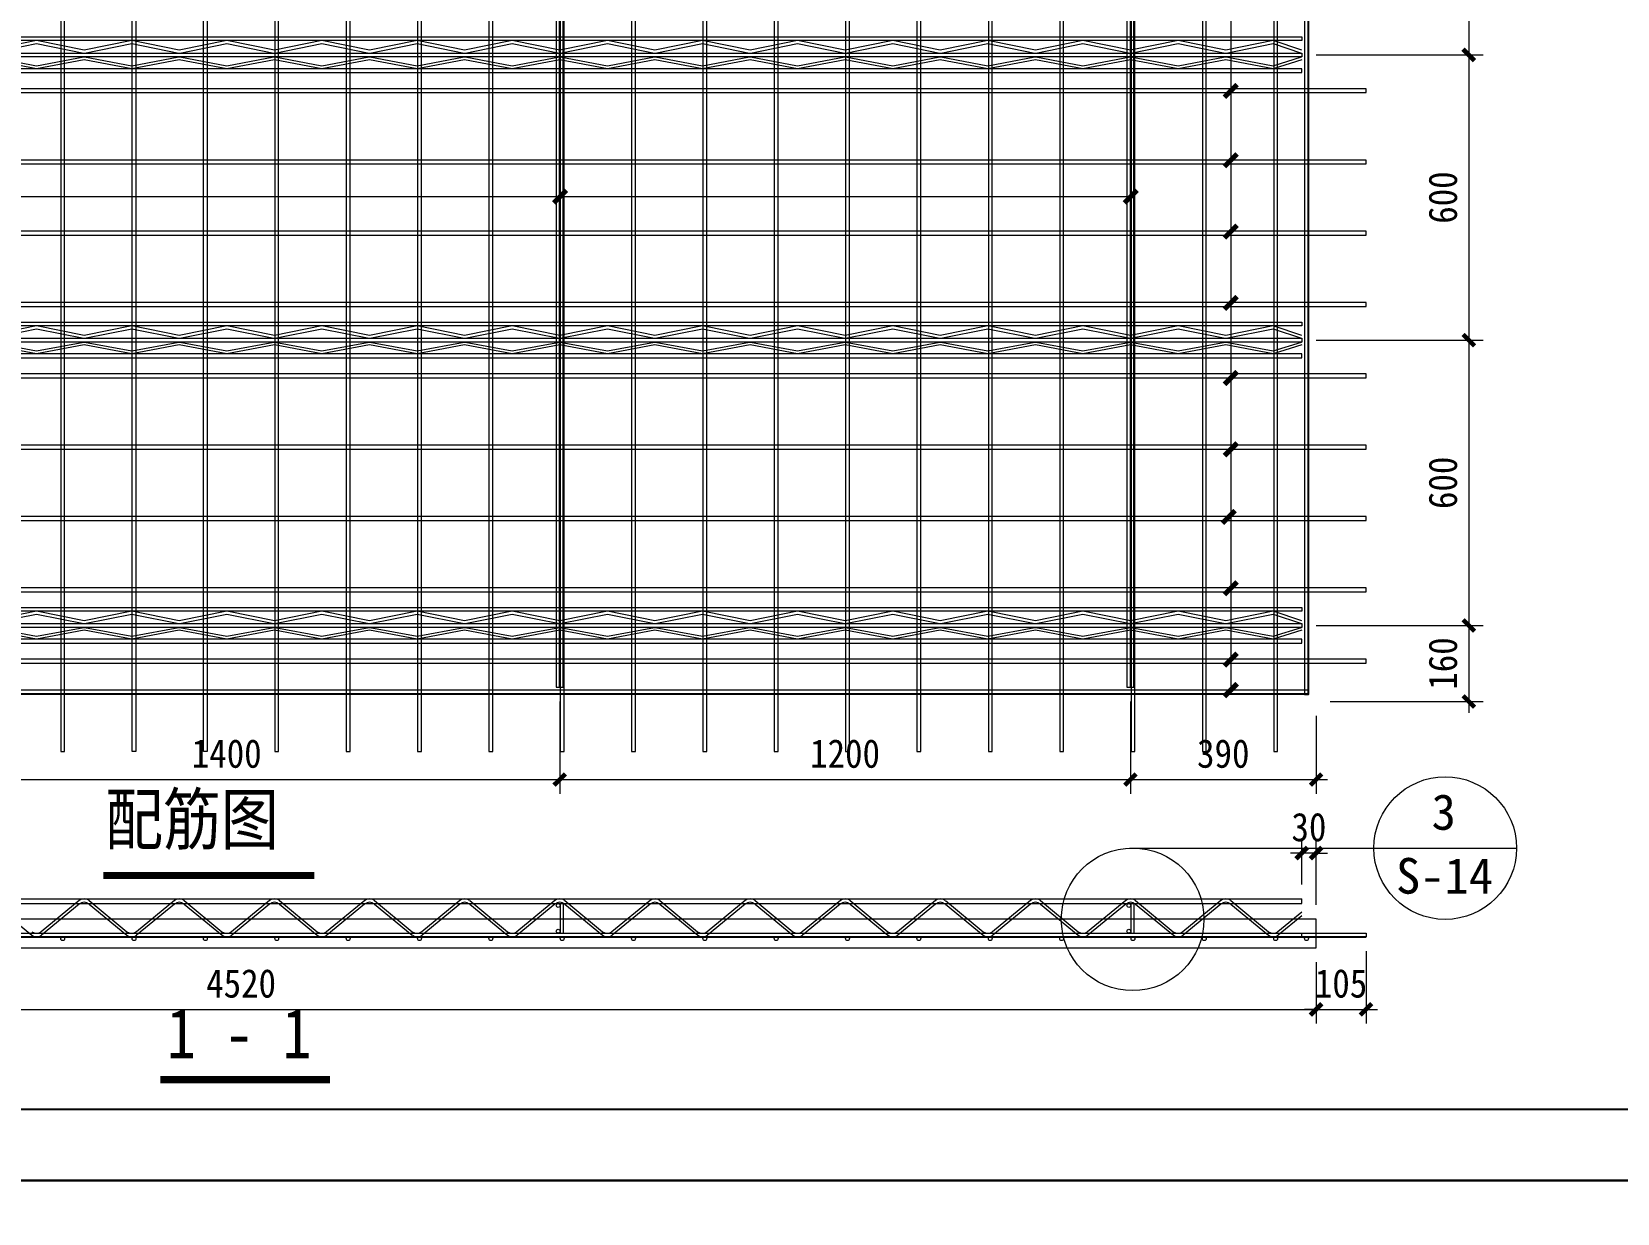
# Model space of a CAD drawing. Extents: x -517763 to -431309, y -403428 to -381056.
# Drawn here: x -453064 to -449731, y -394587 to -392102 of the extents above; entities that cross this region are included whole.
import ezdxf
from ezdxf.enums import TextEntityAlignment as Align

# ---------------------------------------------------------------- set-up
doc = ezdxf.new("R2010")
doc.units = 0
doc.header["$LTSCALE"] = 30
doc.header["$MEASUREMENT"] = 0
doc.linetypes.add('ACAD_ISO10W100', pattern=[18, 12, -3, 0, -3])
for name, color, linetype in [('MyLine', 199, 'Continuous'), ('S-DETL-TEXT', 7, 'Continuous'), ('YZ-下划线', 1, 'ACAD_ISO10W100'), ('YZ-标题文字', 2, 'Continuous'), ('YZ-索引图号', 3, 'Continuous'), ('图框2', 1, 'Continuous'), ('桁架', 4, 'Continuous'), ('钢筋', 7, 'Continuous')]:
    doc.layers.add(name, color=color, linetype=linetype)
for name, color, linetype, lineweight in [('YG-标注', 151, 'Continuous', 15), ('YZ-符号', 96, 'Continuous', 9), ('图框线', 7, 'Continuous', 13), ('轮廓线', 2, 'Continuous', 13)]:
    doc.layers.add(name, color=color, linetype=linetype, lineweight=lineweight)
doc.styles.add('YZ-样式 1', font='simhei.ttf', dxfattribs={"width": 0.85})
doc.styles.add('YZ-样式 2', font='simhei.ttf', dxfattribs={"width": 0.9})
doc.dimstyles.new('YZ-30', dxfattribs={"dimscale": 30, "dimtxt": 2, "dimasz": 0.8, "dimexe": 1, "dimexo": 1, "dimgap": 0.8, "dimtad": 1, "dimdec": 0, "dimzin": 1, "dimdsep": 46, "dimtxsty": 'YZ-样式 2', "dimblk": 'ARCHTICK', "dimcen": 250, "dimdle": 0.8, "dimclrd": 151, "dimclre": 151, "dimclrt": 7, "dimazin": 0, "dimtfac": 1, "dimtdec": 0, "dimtix": 1, "dimtmove": 2, "dimatfit": 2, "dimldrblk": 'ARCHTICK', "dimfxl": 1, "dimlwd": 9, "dimlwe": 9, "dimarcsym": 0})

# ---------------------------------------------------------------- blocks, each defined once
blk = doc.blocks.new('_ArchTick')
at = {"color": 0, "linetype": 'ByBlock', "const_width": 0.4}
blk.add_lwpolyline([(-0.5, -0.5), (0.5, 0.5)], dxfattribs=at)
blk = doc.blocks.new('*D781')
at = {"layer": 'Defpoints', "color": 0, "ltscale": 30, "transparency": 16777216}
for p in [(-454884, -394028.9), (-450364, -394028.9), (-450364, -394158.5)]:
    blk.add_point(p, dxfattribs=at)
at = {"layer": 'YG-标注', "color": 151, "lineweight": 9, "ltscale": 30, "transparency": 16777216}
for p, q in [((-454884, -394058.9), (-454884, -394188.5)), ((-450364, -394058.9), (-450364, -394188.5)), ((-454908, -394158.5), (-450340, -394158.5))]:
    blk.add_line(p, q, dxfattribs=at)
at = {"layer": 'YG-标注', "color": 151, "lineweight": 9, "ltscale": 30, "transparency": 16777216, "xscale": 24, "yscale": 24, "zscale": 24, "rotation": 180}
blk.add_blockref('_ArchTick', (-454884, -394158.5), dxfattribs=at)
at = {"layer": 'YG-标注', "color": 151, "lineweight": 9, "ltscale": 30, "transparency": 16777216, "xscale": 24, "yscale": 24, "zscale": 24}
blk.add_blockref('_ArchTick', (-450364, -394158.5), dxfattribs=at)
at = {"layer": 'YG-标注', "color": 7, "lineweight": 9, "ltscale": 30, "transparency": 16777216, "insert": (-452624, -394104.2), "char_height": 60, "attachment_point": 5, "style": 'YZ-样式 2'}
blk.add_mtext('4520', dxfattribs=at)
blk = doc.blocks.new('*D782')
at = {"layer": 'Defpoints', "color": 0, "ltscale": 30, "transparency": 16777216}
for p in [(-450259, -394005.9), (-450364, -394028.9), (-450259, -394158.5)]:
    blk.add_point(p, dxfattribs=at)
at = {"layer": 'YG-标注', "color": 151, "lineweight": 9, "ltscale": 30, "transparency": 16777216}
for p, q in [((-450259, -394035.9), (-450259, -394188.5)), ((-450364, -394058.9), (-450364, -394188.5)), ((-450364, -394158.5), (-450388, -394158.5)), ((-450364, -394158.5), (-450259, -394158.5)), ((-450259, -394158.5), (-450235, -394158.5))]:
    blk.add_line(p, q, dxfattribs=at)
at = {"layer": 'YG-标注', "color": 151, "lineweight": 9, "ltscale": 30, "transparency": 16777216, "xscale": 24, "yscale": 24, "zscale": 24}
blk.add_blockref('_ArchTick', (-450364, -394158.5), dxfattribs=at)
at = {"layer": 'YG-标注', "color": 151, "lineweight": 9, "ltscale": 30, "transparency": 16777216, "xscale": 24, "yscale": 24, "zscale": 24, "rotation": 180}
blk.add_blockref('_ArchTick', (-450259, -394158.5), dxfattribs=at)
at = {"layer": 'YG-标注', "color": 7, "lineweight": 9, "ltscale": 30, "transparency": 16777216, "insert": (-450311.5, -394104.2), "char_height": 60, "attachment_point": 5, "style": 'YZ-样式 2'}
blk.add_mtext('105', dxfattribs=at)
blk = doc.blocks.new('*D783')
at = {"layer": 'Defpoints', "color": 0, "ltscale": 30, "transparency": 16777216}
for p in [(-450394, -393829.7), (-450394, -393925.9), (-450364, -393968.9)]:
    blk.add_point(p, dxfattribs=at)
at = {"layer": 'YG-标注', "color": 151, "lineweight": 9, "ltscale": 30, "transparency": 16777216}
for p, q in [((-450394, -393895.9), (-450394, -393799.7)), ((-450364, -393938.9), (-450364, -393799.7)), ((-450394, -393829.7), (-450418, -393829.7)), ((-450364, -393829.7), (-450394, -393829.7)), ((-450364, -393829.7), (-450340, -393829.7))]:
    blk.add_line(p, q, dxfattribs=at)
at = {"layer": 'YG-标注', "color": 151, "lineweight": 9, "ltscale": 30, "transparency": 16777216, "xscale": 24, "yscale": 24, "zscale": 24}
blk.add_blockref('_ArchTick', (-450394, -393829.7), dxfattribs=at)
at = {"layer": 'YG-标注', "color": 151, "lineweight": 9, "ltscale": 30, "transparency": 16777216, "xscale": 24, "yscale": 24, "zscale": 24, "rotation": 180}
blk.add_blockref('_ArchTick', (-450364, -393829.7), dxfattribs=at)
at = {"layer": 'YG-标注', "color": 7, "lineweight": 9, "ltscale": 30, "transparency": 16777216, "insert": (-450379, -393775.4), "char_height": 60, "attachment_point": 5, "style": 'YZ-样式 2'}
blk.add_mtext('30', dxfattribs=at)
blk = doc.blocks.new('A$C1E3A5918')
at = {"layer": '桁架', "color": 4, "lineweight": 9}
for p, q in [((-4460, 38), (0, 38)), ((0, 38), (0, 30)), ((0, 30), (-4460, 30)), ((-4460, 4), (0, 4)), ((-2660, 30), (-2760, 10)), ((-2759.1, 4), (-2660, 23.7)), ((-2560, 10), (-2660, 30)), ((-2660, 23.7), (-2560.9, 4)), ((-2560.9, 4), (-2559.1, 4)), ((-2460, 30), (-2560, 10)), ((-2559.1, 4), (-2460, 23.7)), ((-2360, 10), (-2460, 30)), ((-2460, 23.7), (-2360.9, 4)), ((-2360.9, 4), (-2359.1, 4)), ((-2260, 30), (-2360, 10)), ((-2359.1, 4), (-2260, 23.7)), ((-2160, 10), (-2260, 30)), ((-2260, 23.7), (-2160.9, 4)), ((-2160.9, 4), (-2159.1, 4)), ((-2060, 30), (-2160, 10)), ((-2159.1, 4), (-2060, 23.7)), ((-1960, 10), (-2060, 30)), ((-2060, 23.7), (-1960.9, 4)), ((-1960.9, 4), (-1959.3, 4)), ((-1860, 30), (-1960, 10)), ((-1959.3, 4), (-1860, 23.7)), ((-1760, 10), (-1860, 30)), ((-1860, 23.7), (-1760.9, 4)), ((-1760.9, 4), (-1759.1, 4)), ((-1660, 30), (-1760, 10)), ((-1759.1, 4), (-1660, 23.7)), ((-1560, 10), (-1660, 30)), ((-1660, 23.7), (-1560.9, 4)), ((-1560.9, 4), (-1559.1, 4)), ((-1460, 30), (-1560, 10)), ((-1559.1, 4), (-1460, 23.7)), ((-1360, 10), (-1460, 30)), ((-1460, 23.7), (-1360.9, 4)), ((-1360.9, 4), (-1359.1, 4)), ((-1260, 30), (-1360, 10)), ((-1359.1, 4), (-1260, 23.7)), ((-1160, 10), (-1260, 30)), ((-1260, 23.7), (-1160.9, 4)), ((-1160.9, 4), (-1159.1, 4)), ((-1160.9, 4), (-1159.3, 4)), ((-1060, 30), (-1160, 10)), ((-1159.1, 4), (-1060, 23.7)), ((-960, 10), (-1060, 30)), ((-1060, 23.7), (-960.9, 4)), ((-960.9, 4), (-959.1, 4)), ((-960.9, 4), (-959.1, 4)), ((-960.9, 4), (-959.3, 4)), ((-860, 30), (-960, 10)), ((-959.1, 4), (-860, 23.7)), ((-760, 10), (-860, 30)), ((-860, 23.7), (-760.9, 4)), ((-760.9, 4), (-759.1, 4)), ((-660, 30), (-760, 10)), ((-759.1, 4), (-660, 23.7)), ((-560, 10), (-660, 30)), ((-660, 23.7), (-560.9, 4)), ((-560.9, 4), (-559.1, 4)), ((-460, 30), (-560, 10)), ((-559.1, 4), (-460, 23.7)), ((-360, 10), (-460, 30)), ((-460, 23.7), (-360.9, 4)), ((-360.9, 4), (-359.1, 4)), ((-260, 30), (-360, 10)), ((-359.1, 4), (-260, 23.7)), ((-160, 10), (-260, 30)), ((-260, 23.7), (-160.9, 4)), ((-160.9, 4), (-159.1, 4)), ((-60, 30), (-160, 10)), ((-159.1, 4), (-60, 23.7)), ((0.2, 10), (-60, 30)), ((-60, 23.7), (-0.7, 4)), ((0, 4), (0, -4)), ((0, -4), (-4460, -4)), ((0, -29), (-4460, -29)), ((-2660, -29), (-2760, -10)), ((-2759.1, -4), (-2660, -22.7)), ((-2660, -22.7), (-2560.9, -4)), ((-2560, -10), (-2660, -29)), ((-2560.9, -4), (-2559.1, -4)), ((-2460, -29), (-2560, -10)), ((-2559.1, -4), (-2460, -22.7)), ((-2460, -22.7), (-2360.9, -4)), ((-2360, -10), (-2460, -29)), ((-2360.9, -4), (-2359.1, -4)), ((-2260, -29), (-2360, -10)), ((-2359.1, -4), (-2260, -22.7)), ((-2260, -22.7), (-2160.9, -4)), ((-2160, -10), (-2260, -29)), ((-2160.9, -4), (-2159.1, -4)), ((-2060, -29), (-2160, -10)), ((-2159.1, -4), (-2060, -22.7)), ((-2060, -22.7), (-1960.9, -4)), ((-1960, -10), (-2060, -29)), ((-1960.9, -4), (-1959.3, -4)), ((-1860, -29), (-1960, -10)), ((-1959.3, -4), (-1860, -22.7)), ((-1860, -22.7), (-1760.9, -4)), ((-1760, -10), (-1860, -29)), ((-1760.9, -4), (-1759.1, -4)), ((-1660, -29), (-1760, -10)), ((-1759.1, -4), (-1660, -22.7)), ((-1660, -22.7), (-1560.9, -4)), ((-1560, -10), (-1660, -29)), ((-1560.9, -4), (-1559.1, -4)), ((-1460, -29), (-1560, -10)), ((-1559.1, -4), (-1460, -22.7)), ((-1460, -22.7), (-1360.9, -4)), ((-1360, -10), (-1460, -29)), ((-1360.9, -4), (-1359.1, -4)), ((-1260, -29), (-1360, -10)), ((-1359.1, -4), (-1260, -22.7)), ((-1260, -22.7), (-1160.9, -4)), ((-1160, -10), (-1260, -29)), ((-1160.9, -4), (-1159.1, -4)), ((-1160.9, -4), (-1159.3, -4)), ((-1060, -29), (-1160, -10)), ((-1159.1, -4), (-1060, -22.7)), ((-1060, -22.7), (-960.9, -4)), ((-960, -10), (-1060, -29)), ((-960.9, -4), (-959.1, -4)), ((-960.9, -4), (-959.1, -4)), ((-960.9, -4), (-959.3, -4)), ((-860, -29), (-960, -10)), ((-959.1, -4), (-860, -22.7)), ((-860, -22.7), (-760.9, -4)), ((-760, -10), (-860, -29)), ((-760.9, -4), (-759.1, -4)), ((-660, -29), (-760, -10)), ((-759.1, -4), (-660, -22.7)), ((-660, -22.7), (-560.9, -4)), ((-560, -10), (-660, -29)), ((-560.9, -4), (-559.1, -4)), ((-460, -29), (-560, -10)), ((-559.1, -4), (-460, -22.7)), ((-460, -22.7), (-360.9, -4)), ((-360, -10), (-460, -29)), ((-360.9, -4), (-359.1, -4)), ((-260, -29), (-360, -10)), ((-359.1, -4), (-260, -22.7)), ((-260, -22.7), (-160.9, -4)), ((-160, -10), (-260, -29)), ((-160.9, -4), (-159.1, -4)), ((-60, -29), (-160, -10)), ((-159.1, -4), (-60, -22.7)), ((-60, -22.7), (-0.7, -4)), ((0.2, -10), (-60, -29)), ((0, -37), (0, -29)), ((-4460, -37), (0, -37))]:
    blk.add_line(p, q, dxfattribs=at)
blk = doc.blocks.new('*D802')
at = {"layer": 'Defpoints', "color": 0, "ltscale": 30, "transparency": 16777216}
for p in [(-450394, -391501), (-450394, -392151), (-450042.9, -392151)]:
    blk.add_point(p, dxfattribs=at)
at = {"layer": 'YG-标注', "color": 151, "lineweight": 9, "ltscale": 30, "transparency": 16777216}
for p, q in [((-450042.9, -391477), (-450042.9, -392175)), ((-450364, -391501), (-450012.9, -391501)), ((-450364, -392151), (-450012.9, -392151))]:
    blk.add_line(p, q, dxfattribs=at)
at = {"layer": 'YG-标注', "color": 151, "lineweight": 9, "ltscale": 30, "transparency": 16777216, "xscale": 24, "yscale": 24, "zscale": 24}
for p, rotation in [((-450042.9, -391501), 90), ((-450042.9, -392151), 270)]:
    blk.add_blockref('_ArchTick', p, dxfattribs=dict(at, rotation=rotation))
at = {"layer": 'YG-标注', "color": 7, "ltscale": 30, "transparency": 16777216, "insert": (-450097.2, -391826), "char_height": 60, "attachment_point": 5, "rotation": 90, "style": 'YZ-样式 2'}
blk.add_mtext('650', dxfattribs=at)
blk = doc.blocks.new('*D803')
at = {"layer": 'Defpoints', "color": 0, "ltscale": 30, "transparency": 16777216}
for p in [(-450394, -392151), (-450394, -392751), (-450042.9, -392751)]:
    blk.add_point(p, dxfattribs=at)
at = {"layer": 'YG-标注', "color": 151, "lineweight": 9, "ltscale": 30, "transparency": 16777216}
for p, q in [((-450042.9, -392127), (-450042.9, -392775)), ((-450364, -392151), (-450012.9, -392151)), ((-450364, -392751), (-450012.9, -392751))]:
    blk.add_line(p, q, dxfattribs=at)
at = {"layer": 'YG-标注', "color": 151, "lineweight": 9, "ltscale": 30, "transparency": 16777216, "xscale": 24, "yscale": 24, "zscale": 24}
for p, rotation in [((-450042.9, -392151), 90), ((-450042.9, -392751), 270)]:
    blk.add_blockref('_ArchTick', p, dxfattribs=dict(at, rotation=rotation))
at = {"layer": 'YG-标注', "color": 7, "ltscale": 30, "transparency": 16777216, "insert": (-450097.2, -392451), "char_height": 60, "attachment_point": 5, "rotation": 90, "style": 'YZ-样式 2'}
blk.add_mtext('600', dxfattribs=at)
blk = doc.blocks.new('*D804')
at = {"layer": 'Defpoints', "color": 0, "ltscale": 30, "transparency": 16777216}
for p in [(-450394, -392751), (-450394, -393351), (-450042.9, -393351)]:
    blk.add_point(p, dxfattribs=at)
at = {"layer": 'YG-标注', "color": 151, "lineweight": 9, "ltscale": 30, "transparency": 16777216}
for p, q in [((-450042.9, -392727), (-450042.9, -393375)), ((-450364, -392751), (-450012.9, -392751)), ((-450364, -393351), (-450012.9, -393351))]:
    blk.add_line(p, q, dxfattribs=at)
at = {"layer": 'YG-标注', "color": 151, "lineweight": 9, "ltscale": 30, "transparency": 16777216, "xscale": 24, "yscale": 24, "zscale": 24}
for p, rotation in [((-450042.9, -392751), 90), ((-450042.9, -393351), 270)]:
    blk.add_blockref('_ArchTick', p, dxfattribs=dict(at, rotation=rotation))
at = {"layer": 'YG-标注', "color": 7, "ltscale": 30, "transparency": 16777216, "insert": (-450097.2, -393051), "char_height": 60, "attachment_point": 5, "rotation": 90, "style": 'YZ-样式 2'}
blk.add_mtext('600', dxfattribs=at)
blk = doc.blocks.new('*D805')
at = {"layer": 'Defpoints', "color": 0, "ltscale": 30, "transparency": 16777216}
for p in [(-450394, -393351), (-450364, -393511), (-450042.9, -393511)]:
    blk.add_point(p, dxfattribs=at)
at = {"layer": 'YG-标注', "color": 151, "lineweight": 9, "ltscale": 30, "transparency": 16777216}
for p, q in [((-450042.9, -393327), (-450042.9, -393535)), ((-450364, -393351), (-450012.9, -393351)), ((-450334, -393511), (-450012.9, -393511))]:
    blk.add_line(p, q, dxfattribs=at)
at = {"layer": 'YG-标注', "color": 151, "lineweight": 9, "ltscale": 30, "transparency": 16777216, "xscale": 24, "yscale": 24, "zscale": 24}
for p, rotation in [((-450042.9, -393351), 90), ((-450042.9, -393511), 270)]:
    blk.add_blockref('_ArchTick', p, dxfattribs=dict(at, rotation=rotation))
at = {"layer": 'YG-标注', "color": 7, "ltscale": 30, "transparency": 16777216, "insert": (-450097.2, -393431), "char_height": 60, "attachment_point": 5, "rotation": 90, "style": 'YZ-样式 2'}
blk.add_mtext('160', dxfattribs=at)
blk = doc.blocks.new('A$C7C4453D7')
at = {"color": 3, "lineweight": 15, "xscale": -80, "yscale": 80, "zscale": 80, "rotation": 180}
blk.add_blockref('_ArchTick', (0, 0), dxfattribs=at)
blk = doc.blocks.new('A$C56E60AF3')
at = {"layer": '钢筋', "color": 4, "lineweight": 13}
for points in [[(-7.3, 0), (7.2, 0), (7.2, 3200), (7.2, 3260), (-7.3, 3260)], [(-7.3, 3260), (-7.3, 3260), (-7.3, 0)], [(-0.8, 3260), (-0.8, 3200), (-0.8, 0)]]:
    blk.add_lwpolyline(points, dxfattribs=at)
blk = doc.blocks.new('*D839')
at = {"layer": 'Defpoints', "color": 0, "ltscale": 30, "transparency": 16777216}
for p in [(-453354.2, -393481), (-451954.2, -393481), (-451954.2, -393675.1)]:
    blk.add_point(p, dxfattribs=at)
at = {"layer": 'YG-标注', "color": 151, "lineweight": 9, "ltscale": 30, "transparency": 16777216}
for p, q in [((-453354.2, -393511), (-453354.2, -393705.1)), ((-451954.2, -393511), (-451954.2, -393705.1)), ((-453378.2, -393675.1), (-451930.2, -393675.1))]:
    blk.add_line(p, q, dxfattribs=at)
at = {"layer": 'YG-标注', "color": 151, "lineweight": 9, "ltscale": 30, "transparency": 16777216, "xscale": 24, "yscale": 24, "zscale": 24, "rotation": 180}
blk.add_blockref('_ArchTick', (-453354.2, -393675.1), dxfattribs=at)
at = {"layer": 'YG-标注', "color": 151, "lineweight": 9, "ltscale": 30, "transparency": 16777216, "xscale": 24, "yscale": 24, "zscale": 24}
blk.add_blockref('_ArchTick', (-451954.2, -393675.1), dxfattribs=at)
at = {"layer": 'YG-标注', "color": 7, "ltscale": 30, "transparency": 16777216, "insert": (-452654.2, -393620.8), "char_height": 60, "attachment_point": 5, "style": 'YZ-样式 2'}
blk.add_mtext('1400', dxfattribs=at)
blk = doc.blocks.new('*D840')
at = {"layer": 'Defpoints', "color": 0, "ltscale": 30, "transparency": 16777216}
for p in [(-451954.2, -393481), (-450754.2, -393481), (-450754.2, -393675.1)]:
    blk.add_point(p, dxfattribs=at)
at = {"layer": 'YG-标注', "color": 151, "lineweight": 9, "ltscale": 30, "transparency": 16777216}
for p, q in [((-451954.2, -393511), (-451954.2, -393705.1)), ((-450754.2, -393511), (-450754.2, -393705.1)), ((-451978.2, -393675.1), (-450730.2, -393675.1))]:
    blk.add_line(p, q, dxfattribs=at)
at = {"layer": 'YG-标注', "color": 151, "lineweight": 9, "ltscale": 30, "transparency": 16777216, "xscale": 24, "yscale": 24, "zscale": 24, "rotation": 180}
blk.add_blockref('_ArchTick', (-451954.2, -393675.1), dxfattribs=at)
at = {"layer": 'YG-标注', "color": 151, "lineweight": 9, "ltscale": 30, "transparency": 16777216, "xscale": 24, "yscale": 24, "zscale": 24}
blk.add_blockref('_ArchTick', (-450754.2, -393675.1), dxfattribs=at)
at = {"layer": 'YG-标注', "color": 7, "ltscale": 30, "transparency": 16777216, "insert": (-451354.2, -393620.8), "char_height": 60, "attachment_point": 5, "style": 'YZ-样式 2'}
blk.add_mtext('1200', dxfattribs=at)
blk = doc.blocks.new('*D841')
at = {"layer": 'Defpoints', "color": 0, "ltscale": 30, "transparency": 16777216}
for p in [(-450754.2, -393481), (-450364, -393511), (-450364, -393675.1)]:
    blk.add_point(p, dxfattribs=at)
at = {"layer": 'YG-标注', "color": 151, "lineweight": 9, "ltscale": 30, "transparency": 16777216}
for p, q in [((-450754.2, -393511), (-450754.2, -393705.1)), ((-450364, -393541), (-450364, -393705.1)), ((-450778.2, -393675.1), (-450340, -393675.1))]:
    blk.add_line(p, q, dxfattribs=at)
at = {"layer": 'YG-标注', "color": 151, "lineweight": 9, "ltscale": 30, "transparency": 16777216, "xscale": 24, "yscale": 24, "zscale": 24, "rotation": 180}
blk.add_blockref('_ArchTick', (-450754.2, -393675.1), dxfattribs=at)
at = {"layer": 'YG-标注', "color": 151, "lineweight": 9, "ltscale": 30, "transparency": 16777216, "xscale": 24, "yscale": 24, "zscale": 24}
blk.add_blockref('_ArchTick', (-450364, -393675.1), dxfattribs=at)
at = {"layer": 'YG-标注', "color": 7, "ltscale": 30, "transparency": 16777216, "insert": (-450559.1, -393620.8), "char_height": 60, "attachment_point": 5, "style": 'YZ-样式 2'}
blk.add_mtext('390', dxfattribs=at)
blk = doc.blocks.new('A$C184909A8')
at = {"layer": '桁架', "color": 4, "lineweight": 9}
for p, q in [((-6.5, 0), (-6.5, -62.1)), ((0, 0), (0, -62.1))]:
    blk.add_line(p, q, dxfattribs=at)
for centre in [(-10.5, -4), (-10.5, -58.1)]:
    blk.add_circle(centre, 4, dxfattribs=at)

msp = doc.modelspace()

# ---------------------------------------------------------------- linework, layer by layer
at = {"layer": 'MyLine', "color": 0}
for p, q in [((-450380, -393496), (-450380, -390206)), ((-454869, -393495), (-450379, -393495)), ((-454989, -394005.9), (-450259, -394005.9)), ((-456209, -394368.4), (-444059, -394368.4))]:
    msp.add_line(p, q, dxfattribs=at)
at = {"layer": 'YZ-下划线', "color": 1, "linetype": 'ByBlock', "const_width": 15}
for points in [[(-452913.9, -393876.7), (-452470.2, -393876.7)], [(-452793.7, -394306.4), (-452436.9, -394306.4)]]:
    msp.add_lwpolyline(points, dxfattribs=at)
at = {"layer": 'YZ-符号', "color": 3, "lineweight": 13}
msp.add_line((-450542.7, -393487), (-450542.7, -390215), dxfattribs=at)
at = {"layer": 'YZ-符号', "color": 3}
msp.add_line((-455026.9, -392449), (-450755, -392449), dxfattribs=at)
at = {"layer": 'YZ-符号', "color": 1, "lineweight": 13, "ltscale": 100}
msp.add_line((-450756.2, -393819.2), (-450242.5, -393819.2), dxfattribs=at)
at = {"layer": 'YZ-符号', "color": 1, "ltscale": 100}
msp.add_line((-450242.5, -393819.2), (-449942.5, -393819.2), dxfattribs=at)
for centre in [(-450092.5, -393819.2), (-450749.6, -393969.1)]:
    msp.add_circle(centre, 150, dxfattribs=at)
at = {"layer": '图框2', "color": 1}
for points in [[(-456509, -385608.4), (-456509, -394518.4), (-443909, -394518.4), (-443909, -385608.4)], [(-456509, -394518.4), (-456509, -403428.4), (-443909, -403428.4), (-443909, -394518.4)]]:
    msp.add_lwpolyline(points, close=True, dxfattribs=at)
at = {"layer": '图框线'}
msp.add_line((-456209, -394368.4), (-444059, -394368.4), dxfattribs=at)
at = {"layer": '桁架', "color": 4, "lineweight": 9}
for p, q in [((-454854, -393925.9), (-450394, -393925.9)), ((-454854, -393935.9), (-450394, -393935.9)), ((-453143.4, -393937), (-453064, -394002.5)), ((-452964.1, -393929.5), (-453044.2, -393995.2)), ((-452964.2, -393936.9), (-453043.6, -394002.3)), ((-452943.4, -393929.7), (-452864.2, -393995.1)), ((-452943.4, -393937), (-452864, -394002.5)), ((-452764.1, -393929.5), (-452844.2, -393995.2)), ((-452764.2, -393936.9), (-452843.6, -394002.3)), ((-452743.4, -393929.7), (-452664.2, -393995.1)), ((-452743.4, -393937), (-452664, -394002.5)), ((-452564.1, -393929.5), (-452644.2, -393995.2)), ((-452564.2, -393936.9), (-452643.6, -394002.3)), ((-452543.4, -393929.7), (-452464.2, -393995.1)), ((-452543.4, -393937), (-452464, -394002.5)), ((-452364.1, -393929.5), (-452444.2, -393995.2)), ((-452364.2, -393936.9), (-452443.6, -394002.3)), ((-452343.4, -393929.7), (-452264.2, -393995.1)), ((-452343.4, -393937), (-452264, -394002.5)), ((-452164.1, -393929.5), (-452244.2, -393995.2)), ((-452164.2, -393936.9), (-452243.6, -394002.3)), ((-452143.4, -393929.7), (-452064.2, -393995.1)), ((-452143.4, -393937), (-452064, -394002.5)), ((-451964.1, -393929.5), (-452044.2, -393995.2)), ((-451964.2, -393936.9), (-452043.6, -394002.3)), ((-451943.4, -393929.7), (-451864.2, -393995.1)), ((-451943.4, -393937), (-451864, -394002.5)), ((-451764.1, -393929.5), (-451844.2, -393995.2)), ((-451764.2, -393936.9), (-451843.6, -394002.3)), ((-451743.4, -393929.7), (-451664.2, -393995.1)), ((-451743.4, -393937), (-451664, -394002.5)), ((-451564.1, -393929.5), (-451644.2, -393995.2)), ((-451564.2, -393936.9), (-451643.6, -394002.3)), ((-451543.4, -393929.7), (-451464.2, -393995.1)), ((-451543.4, -393937), (-451464, -394002.5)), ((-451364.1, -393929.5), (-451444.2, -393995.2)), ((-451364.2, -393936.9), (-451443.6, -394002.3)), ((-451343.4, -393929.7), (-451264.2, -393995.1)), ((-451343.4, -393937), (-451264, -394002.5)), ((-451164.1, -393929.5), (-451244.2, -393995.2)), ((-451164.2, -393936.9), (-451243.6, -394002.3)), ((-451143.4, -393929.7), (-451064.2, -393995.1)), ((-451143.4, -393937), (-451064, -394002.5)), ((-450964.1, -393929.5), (-451044.2, -393995.2)), ((-450964.2, -393936.9), (-451043.6, -394002.3)), ((-450943.4, -393929.7), (-450864.2, -393995.1)), ((-450943.4, -393937), (-450864, -394002.5)), ((-450764.1, -393929.5), (-450844.2, -393995.2)), ((-450764.2, -393936.9), (-450843.6, -394002.3)), ((-450743.4, -393929.7), (-450664.2, -393995.1)), ((-450743.4, -393937), (-450664, -394002.5)), ((-450564.1, -393929.5), (-450644.2, -393995.2)), ((-450564.2, -393936.9), (-450643.6, -394002.3)), ((-450543.4, -393929.7), (-450464.2, -393995.1)), ((-450543.4, -393937), (-450464, -394002.5)), ((-450394, -393935.9), (-450394, -393925.9)), ((-450394, -393954), (-450444.2, -393995.2)), ((-450394, -393961.5), (-450443.6, -394002.3)), ((-454854, -393997.9), (-450394, -393997.9)), ((-454854, -394005.9), (-450394, -394005.9)), ((-450394, -394005.9), (-450394, -393997.9))]:
    msp.add_line(p, q, dxfattribs=at)
for centre, radius, start, end in [((-452953.9, -393949.8), 16.5, 50.8447, 128.6685), ((-452953.9, -393942.1), 16.2, 50.127, 128.9467), ((-452753.9, -393949.8), 16.5, 50.8447, 128.6685), ((-452753.9, -393942.1), 16.2, 50.127, 128.9467), ((-452553.9, -393949.8), 16.5, 50.8447, 128.6685), ((-452553.9, -393942.1), 16.2, 50.127, 128.9467), ((-452353.9, -393949.8), 16.5, 50.8447, 128.6685), ((-452353.9, -393942.1), 16.2, 50.127, 128.9467), ((-452153.9, -393949.8), 16.5, 50.8447, 128.6685), ((-452153.9, -393942.1), 16.2, 50.127, 128.9467), ((-451953.9, -393949.8), 16.5, 50.8447, 128.6685), ((-451953.9, -393942.1), 16.2, 50.127, 128.9467), ((-451753.9, -393949.8), 16.5, 50.8447, 128.6685), ((-451753.9, -393942.1), 16.2, 50.127, 128.9467), ((-451553.9, -393949.8), 16.5, 50.8447, 128.6685), ((-451553.9, -393942.1), 16.2, 50.127, 128.9467), ((-451353.9, -393949.8), 16.5, 50.8447, 128.6685), ((-451353.9, -393942.1), 16.2, 50.127, 128.9467), ((-451153.9, -393949.8), 16.5, 50.8447, 128.6685), ((-451153.9, -393942.1), 16.2, 50.127, 128.9467), ((-450953.9, -393949.8), 16.5, 50.8447, 128.6685), ((-450953.9, -393942.1), 16.2, 50.127, 128.9467), ((-450753.9, -393949.8), 16.5, 50.8447, 128.6685), ((-450753.9, -393942.1), 16.2, 50.127, 128.9467), ((-450553.9, -393949.8), 16.5, 50.8447, 128.6685), ((-450553.9, -393942.1), 16.2, 50.127, 128.9467), ((-453054.1, -393982), 16.5, 232.4949, 308.5712), ((-453053.9, -393989.4), 16.5, 232.5315, 308.6383), ((-452854.1, -393982), 16.5, 232.4949, 308.5712), ((-452853.9, -393989.4), 16.5, 232.5315, 308.6383), ((-452654.1, -393982), 16.5, 232.4949, 308.5712), ((-452653.9, -393989.4), 16.5, 232.5315, 308.6383), ((-452454.1, -393982), 16.5, 232.4949, 308.5712), ((-452453.9, -393989.4), 16.5, 232.5315, 308.6383), ((-452254.1, -393982), 16.5, 232.4949, 308.5712), ((-452253.9, -393989.4), 16.5, 232.5315, 308.6383), ((-452054.1, -393982), 16.5, 232.4949, 308.5712), ((-452053.9, -393989.4), 16.5, 232.5315, 308.6383), ((-451854.1, -393982), 16.5, 232.4949, 308.5712), ((-451853.9, -393989.4), 16.5, 232.5315, 308.6383), ((-451654.1, -393982), 16.5, 232.4949, 308.5712), ((-451653.9, -393989.4), 16.5, 232.5315, 308.6383), ((-451454.1, -393982), 16.5, 232.4949, 308.5712), ((-451453.9, -393989.4), 16.5, 232.5315, 308.6383), ((-451254.1, -393982), 16.5, 232.4949, 308.5712), ((-451253.9, -393989.4), 16.5, 232.5315, 308.6383), ((-451054.1, -393982), 16.5, 232.4949, 308.5712), ((-451053.9, -393989.4), 16.5, 232.5315, 308.6383), ((-450854.1, -393982), 16.5, 232.4949, 308.5712), ((-450853.9, -393989.4), 16.5, 232.5315, 308.6383), ((-450654.1, -393982), 16.5, 232.4949, 308.5712), ((-450653.9, -393989.4), 16.5, 232.5315, 308.6383), ((-450454.1, -393982), 16.5, 232.4949, 308.5712), ((-450453.9, -393989.4), 16.5, 232.5315, 308.6383)]:
    msp.add_arc(centre, radius, start, end, dxfattribs=at)
at = {"layer": '轮廓线', "color": 2, "lineweight": 30, "const_width": 0.05}
msp.add_lwpolyline([(-450364, -390191), (-450364, -393511), (-454884, -393511), (-454884, -390191)], close=True, dxfattribs=at)
at = {"layer": '轮廓线', "color": 2, "lineweight": 9}
msp.add_lwpolyline([(-454884, -394028.9), (-450364, -394028.9), (-450364, -393968.9), (-451964, -393968.9), (-454884, -393968.9), (-454884, -393968.9)], close=True, dxfattribs=at)
at = {"layer": '钢筋', "color": 5, "lineweight": 13}
for points in [[(-453047, -390985.3), (-453047, -391216.7), (-453003, -391410.7), (-453003, -393616), (-452995, -393616), (-452995, -391410), (-453039, -391216), (-453039, -390986), (-452995, -390792), (-452995, -390086), (-453003, -390086), (-453003, -390791.3)], [(-452801, -390985.3), (-452801, -391216.7), (-452845, -391410.7), (-452845, -393616), (-452853, -393616), (-452853, -391410), (-452809, -391216), (-452809, -390986), (-452853, -390792), (-452853, -390086), (-452845, -390086), (-452845, -390791.3)], [(-452695, -393616), (-452703, -393616), (-452703, -390086), (-452695, -390086)], [(-452553, -393616), (-452545, -393616), (-452545, -390086), (-452553, -390086)], [(-452403, -393616), (-452395, -393616), (-452395, -390086), (-452403, -390086)], [(-452253, -393616), (-452245, -393616), (-452245, -390086), (-452253, -390086)], [(-452103, -393616), (-452095, -393616), (-452095, -390086), (-452103, -390086)], [(-451953, -393616), (-451945, -393616), (-451945, -390086), (-451953, -390086)], [(-451803, -393616), (-451795, -393616), (-451795, -390086), (-451803, -390086)], [(-451653, -393616), (-451645, -393616), (-451645, -390086), (-451653, -390086)], [(-451503, -393616), (-451495, -393616), (-451495, -390086), (-451503, -390086)], [(-451353, -393616), (-451345, -393616), (-451345, -390086), (-451353, -390086)], [(-451203, -393616), (-451195, -393616), (-451195, -390086), (-451203, -390086)], [(-451053, -393616), (-451045, -393616), (-451045, -390086), (-451053, -390086)], [(-450903, -393616), (-450895, -393616), (-450895, -390086), (-450903, -390086)], [(-450753, -393616), (-450745, -393616), (-450745, -390086), (-450753, -390086)], [(-450603, -393616), (-450595, -393616), (-450595, -390086), (-450603, -390086)], [(-450453, -393616), (-450445, -393616), (-450445, -390086), (-450453, -390086)], [(-450388, -393496), (-450380, -393496), (-450380, -390206), (-450388, -390206)]]:
    msp.add_lwpolyline(points, close=True, dxfattribs=at)
at = {"layer": '钢筋', "color": 1, "lineweight": 13}
for points in [[(-454989, -392230), (-450259, -392230), (-450259, -392222), (-454989, -392222)], [(-454989, -392380), (-450259, -392380), (-450259, -392372), (-454989, -392372)], [(-454989, -392530), (-450259, -392530), (-450259, -392522), (-454989, -392522)], [(-454989, -392680), (-450259, -392680), (-450259, -392672), (-454989, -392672)], [(-454989, -392830), (-450259, -392830), (-450259, -392822), (-454989, -392822)], [(-454989, -392980), (-450259, -392980), (-450259, -392972), (-454989, -392972)], [(-454989, -393130), (-450259, -393130), (-450259, -393122), (-454989, -393122)], [(-454989, -393280), (-450259, -393280), (-450259, -393272), (-454989, -393272)], [(-454989, -393430), (-450259, -393430), (-450259, -393422), (-454989, -393422)], [(-454869, -393495), (-450379, -393495), (-450379, -393487), (-454869, -393487)], [(-454989, -393997.9), (-450259, -393997.9), (-450259, -394005.9), (-454989, -394005.9)]]:
    msp.add_lwpolyline(points, close=True, dxfattribs=at)
at = {"layer": '钢筋', "color": 5, "lineweight": 13}
for centre in [(-452999, -394009.9), (-452849, -394009.9), (-452699, -394009.9), (-452549, -394009.9), (-452399, -394009.9), (-452249, -394009.9), (-452099, -394009.9), (-451949, -394009.9), (-451799, -394009.9), (-451649, -394009.9), (-451499, -394009.9), (-451349, -394009.9), (-451199, -394009.9), (-451049, -394009.9), (-450899, -394009.9), (-450749, -394009.9), (-450599, -394009.9), (-450449, -394009.9), (-450384, -394009.9)]:
    msp.add_circle(centre, 4, dxfattribs=at)

# ---------------------------------------------------------------- block references
at = {"layer": 'S-DETL-TEXT', "xscale": -0.3333333333284827, "yscale": 0.3333333333357586, "zscale": 0.3333333333333333}
for p in [(-450543.3, -392226.5), (-450543.3, -392372.6), (-450543.3, -392522.6), (-450543.3, -392672.6), (-450543.3, -392830.6), (-450543.3, -392980.6), (-450547.5, -393122.6), (-450543.3, -393272.6), (-450543.3, -393422.6), (-450543.3, -393487)]:
    msp.add_blockref('A$C7C4453D7', p, dxfattribs=at)
at = {"layer": 'YG-标注', "color": 0, "ltscale": 30}
for name, p in [('A$C56E60AF3', (-451954.2, -393481)), ('A$C56E60AF3', (-450754.2, -393481)), ('A$C184909A8', (-451947, -393935.9)), ('A$C184909A8', (-450747, -393935.9))]:
    msp.add_blockref(name, p, dxfattribs=at)
at = {"layer": 'YZ-符号', "xscale": -0.3333333333284827, "yscale": 0.3333333333357586, "zscale": 0.3333333333333333}
for p in [(-451953.5, -392449), (-450753.5, -392449)]:
    msp.add_blockref('A$C7C4453D7', p, dxfattribs=at)
at = {"layer": '钢筋', "color": 0, "ltscale": 30}
for p in [(-450394, -392151), (-450394, -392751), (-450394, -393351)]:
    msp.add_blockref('A$C1E3A5918', p, dxfattribs=at)

# ---------------------------------------------------------------- texts
at = {"layer": 'YZ-标题文字', "style": 'YZ-样式 1', "width": 0.85}
for s, p in [('配筋图', (-452909.8, -393842.5)), ('1 - 1', (-452779.9, -394292.9))]:
    msp.add_text(s, height=105, dxfattribs=at).set_placement(p, align=Align.BOTTOM_LEFT)
at = {"layer": 'YZ-索引图号', "color": 3, "ltscale": 100}
for s, style, p in [('3', 'YZ-样式 1', (-450095.6, -393780.8)), ('S-14', 'YZ-样式 2', (-450093.9, -393915.1))]:
    msp.add_text(s, height=75, dxfattribs=dict(at, style=style)).set_placement(p, align=Align.CENTER)

# ---------------------------------------------------------------- dimensions: what is measured, and where the dimension line sits
at = {"layer": 'YG-标注', "color": 0, "ltscale": 30}
for base, p1, p2, picture, middle in [((-450042.9, -392151), (-450394, -391501), (-450394, -392151), '*D802', (-450097.2, -391826)), ((-450042.9, -392751), (-450394, -392151), (-450394, -392751), '*D803', (-450097.2, -392451)), ((-450042.9, -393351), (-450394, -392751), (-450394, -393351), '*D804', (-450097.2, -393051)), ((-450042.9, -393511), (-450394, -393351), (-450364, -393511), '*D805', (-450097.2, -393431))]:
    dim = msp.add_linear_dim(base=base, p1=p1, p2=p2, angle=90, dimstyle='YZ-30', dxfattribs=at)
    dim.commit()
    dim.dimension.update_dxf_attribs({"geometry": picture, "text_midpoint": middle})
for base, p1, p2, picture, middle in [((-451954.2, -393675.1), (-453354.2, -393481), (-451954.2, -393481), '*D839', (-452654.2, -393620.8)), ((-450754.2, -393675.1), (-451954.2, -393481), (-450754.2, -393481), '*D840', (-451354.2, -393620.8)), ((-450364, -393675.1), (-450754.2, -393481), (-450364, -393511), '*D841', (-450559.1, -393620.8))]:
    dim = msp.add_linear_dim(base=base, p1=p1, p2=p2, dimstyle='YZ-30', dxfattribs=at)
    dim.commit()
    dim.dimension.update_dxf_attribs({"geometry": picture, "text_midpoint": middle, "dimtype": 160})
at = {"layer": 'YG-标注', "color": 0, "lineweight": 9, "ltscale": 30}
for base, p1, p2, picture, middle in [((-450394, -393829.7), (-450364, -393968.9), (-450394, -393925.9), '*D783', (-450379, -393775.4)), ((-450259, -394158.5), (-450364, -394028.9), (-450259, -394005.9), '*D782', (-450311.5, -394104.2)), ((-450364, -394158.5), (-454884, -394028.9), (-450364, -394028.9), '*D781', (-452624, -394104.2))]:
    dim = msp.add_linear_dim(base=base, p1=p1, p2=p2, dimstyle='YZ-30', dxfattribs=at)
    dim.commit()
    dim.dimension.update_dxf_attribs({"geometry": picture, "text_midpoint": middle})

doc.saveas('drawing.dxf')
